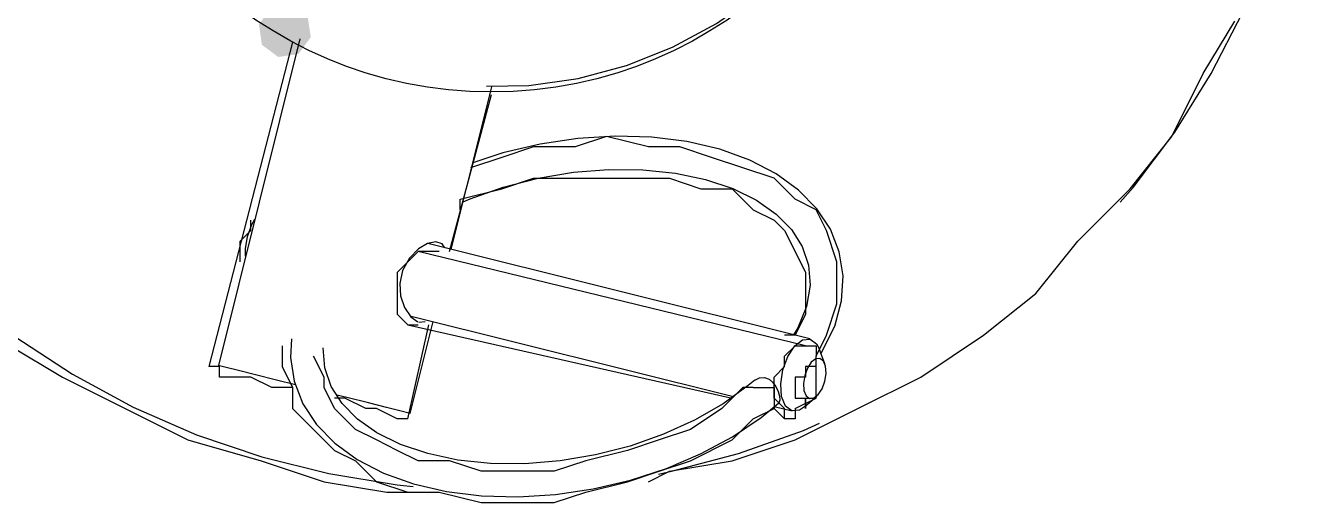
# Model space of a CAD drawing. Extents: x 3 to 592, y 5 to 207.
# Drawn here: x 99.923 to 104.194, y 67.239 to 68.849 of the extents above; entities that cross this region are included whole.
import ezdxf

# ---------------------------------------------------------------- set-up
doc = ezdxf.new("R2010")
doc.units = 0
doc.layers.get('0').update_dxf_attribs({"linetype": 'CONTINUOUS'})

msp = doc.modelspace()

# ---------------------------------------------------------------- hatches: boundary and pattern name
h = msp.add_hatch(color=7)
h.dxf.hatch_style = 2
h.paths.add_polyline_path([(100.710476, 68.852431), (100.751521, 68.907659), (100.819566, 68.917886), (100.874793, 68.87684), (100.88502, 68.808795), (100.843622, 68.752157), (100.775577, 68.74193), (100.72035, 68.782975)])
h = msp.add_hatch(color=7)
h.dxf.hatch_style = 2
h.paths.add_polyline_path([(100.710476, 68.852431), (100.751521, 68.907659), (100.819566, 68.917886), (100.874793, 68.87684), (100.88502, 68.808795), (100.843622, 68.752157), (100.775577, 68.74193), (100.72035, 68.782975)])
h = msp.add_hatch(color=7)
h.dxf.hatch_style = 2
h.paths.add_polyline_path([(100.710476, 68.852431), (100.751521, 68.907659), (100.819566, 68.917886), (100.874793, 68.87684), (100.88502, 68.808795), (100.843622, 68.752157), (100.775577, 68.74193), (100.72035, 68.782975)])
h = msp.add_hatch(color=7)
h.dxf.hatch_style = 2
h.paths.add_polyline_path([(100.710476, 68.852431), (100.751521, 68.907659), (100.819566, 68.917886), (100.874793, 68.87684), (100.88502, 68.808795), (100.843622, 68.752157), (100.775577, 68.74193), (100.72035, 68.782975)])
h = msp.add_hatch(color=7)
h.dxf.hatch_style = 2
h.paths.add_polyline_path([(100.710476, 68.852431), (100.751521, 68.907659), (100.819566, 68.917886), (100.874793, 68.87684), (100.88502, 68.808795), (100.843622, 68.752157), (100.775577, 68.74193), (100.72035, 68.782975)])
h = msp.add_hatch(color=7)
h.dxf.hatch_style = 2
h.paths.add_polyline_path([(100.710476, 68.852431), (100.751521, 68.907659), (100.819566, 68.917886), (100.874793, 68.87684), (100.88502, 68.808795), (100.843622, 68.752157), (100.775577, 68.74193), (100.72035, 68.782975)])
h = msp.add_hatch(color=7)
h.dxf.hatch_style = 2
h.paths.add_polyline_path([(100.710476, 68.852431), (100.751521, 68.907659), (100.819566, 68.917886), (100.874793, 68.87684), (100.88502, 68.808795), (100.843622, 68.752157), (100.775577, 68.74193), (100.72035, 68.782975)])
h = msp.add_hatch(color=7)
h.dxf.hatch_style = 2
h.paths.add_polyline_path([(100.710476, 68.852431), (100.751521, 68.907659), (100.819566, 68.917886), (100.874793, 68.87684), (100.88502, 68.808795), (100.843622, 68.752157), (100.775577, 68.74193), (100.72035, 68.782975)])

# ---------------------------------------------------------------- linework, layer by layer
at = {"color": 7}
for points in [[(103.613043, 68.252892), (103.657153, 68.30254), (103.7965, 68.488807), (103.919973, 68.686363), (104.026159, 68.89309), (104.115059, 69.108285), (104.185261, 69.330182), (104.194123, 69.36921)], [(103.613043, 68.252892), (103.657153, 68.30254), (103.7965, 68.488807), (103.919973, 68.686363), (104.026159, 68.89309), (104.115059, 69.108285), (104.185261, 69.330182), (104.194123, 69.36921)], [(103.613043, 68.252892), (103.657153, 68.30254), (103.7965, 68.488807), (103.919973, 68.686363), (104.026159, 68.89309), (104.115059, 69.108285), (104.185261, 69.330182), (104.194123, 69.36921)], [(103.613043, 68.252892), (103.657153, 68.30254), (103.7965, 68.488807), (103.919973, 68.686363), (104.026159, 68.89309), (104.115059, 69.108285), (104.185261, 69.330182), (104.194123, 69.36921)], [(103.613043, 68.252892), (103.657153, 68.30254), (103.7965, 68.488807), (103.919973, 68.686363), (104.026159, 68.89309), (104.115059, 69.108285), (104.185261, 69.330182), (104.194123, 69.36921)], [(103.613043, 68.252892), (103.657153, 68.30254), (103.7965, 68.488807), (103.919973, 68.686363), (104.026159, 68.89309), (104.115059, 69.108285), (104.185261, 69.330182), (104.194123, 69.36921)], [(103.613043, 68.252892), (103.657153, 68.30254), (103.7965, 68.488807), (103.919973, 68.686363), (104.026159, 68.89309), (104.115059, 69.108285), (104.185261, 69.330182), (104.194123, 69.36921)], [(103.613043, 68.252892), (103.657153, 68.30254), (103.7965, 68.488807), (103.919973, 68.686363), (104.026159, 68.89309), (104.115059, 69.108285), (104.185261, 69.330182), (104.194123, 69.36921)], [(101.477558, 68.643326), (101.620179, 68.646322), (101.786337, 68.669958), (101.948615, 68.712997), (102.104543, 68.775086), (102.252357, 68.854814), (102.389234, 68.951828), (102.513765, 69.064364), (102.593045, 69.154754)], [(101.477558, 68.643326), (101.620179, 68.646322), (101.786337, 68.669958), (101.948615, 68.712997), (102.104543, 68.775086), (102.252357, 68.854814), (102.389234, 68.951828), (102.513765, 69.064364), (102.593045, 69.154754)], [(101.477558, 68.643326), (101.620179, 68.646322), (101.786337, 68.669958), (101.948615, 68.712997), (102.104543, 68.775086), (102.252357, 68.854814), (102.389234, 68.951828), (102.513765, 69.064364), (102.593045, 69.154754)], [(101.477558, 68.643326), (101.620179, 68.646322), (101.786337, 68.669958), (101.948615, 68.712997), (102.104543, 68.775086), (102.252357, 68.854814), (102.389234, 68.951828), (102.513765, 69.064364), (102.593045, 69.154754)], [(101.477558, 68.643326), (101.620179, 68.646322), (101.786337, 68.669958), (101.948615, 68.712997), (102.104543, 68.775086), (102.252357, 68.854814), (102.389234, 68.951828), (102.513765, 69.064364), (102.593045, 69.154754)], [(101.477558, 68.643326), (101.620179, 68.646322), (101.786337, 68.669958), (101.948615, 68.712997), (102.104543, 68.775086), (102.252357, 68.854814), (102.389234, 68.951828), (102.513765, 69.064364), (102.593045, 69.154754)], [(101.477558, 68.643326), (101.620179, 68.646322), (101.786337, 68.669958), (101.948615, 68.712997), (102.104543, 68.775086), (102.252357, 68.854814), (102.389234, 68.951828), (102.513765, 69.064364), (102.593045, 69.154754)], [(101.477558, 68.643326), (101.620179, 68.646322), (101.786337, 68.669958), (101.948615, 68.712997), (102.104543, 68.775086), (102.252357, 68.854814), (102.389234, 68.951828), (102.513765, 69.064364), (102.593045, 69.154754)], [(102.023333, 67.31), (102.093889, 67.345278), (102.305556, 67.380556), (102.517222, 67.451111), (102.728889, 67.556944), (102.940556, 67.662778), (103.152222, 67.803889), (103.328611, 67.945), (103.469722, 68.121389), (103.646111, 68.297778), (103.787222, 68.474167), (103.893056, 68.685833), (103.998889, 68.862222)], [(100.823889, 68.791667), (100.541667, 67.698056)], [(100.848089, 68.802956), (100.573628, 67.701583)], [(100.848089, 68.802956), (100.573628, 67.701583)], [(100.848089, 68.802956), (100.573628, 67.701583)], [(100.848089, 68.802956), (100.573628, 67.701583)], [(100.848089, 68.802956), (100.573628, 67.701583)], [(100.848089, 68.802956), (100.573628, 67.701583)], [(100.848089, 68.802956), (100.573628, 67.701583)], [(100.848089, 68.802956), (100.573628, 67.701583)], [(101.3581, 68.092814), (101.494978, 68.641736)], [(101.3581, 68.092814), (101.494978, 68.641736)], [(101.3581, 68.092814), (101.494978, 68.641736)], [(101.3581, 68.092814), (101.494978, 68.641736)], [(101.3581, 68.092814), (101.494978, 68.641736)], [(101.3581, 68.092814), (101.494978, 68.641736)], [(101.3581, 68.092814), (101.494978, 68.641736)], [(101.3581, 68.092814), (101.494978, 68.641736)], [(101.353056, 68.086111), (101.494167, 68.615278)], [(102.587778, 67.733333), (102.623056, 67.803889), (102.658333, 67.909722), (102.658333, 67.980278), (102.658333, 68.050833), (102.623056, 68.156667), (102.587778, 68.227222), (102.517222, 68.2625), (102.446667, 68.333056), (102.340833, 68.368333), (102.235, 68.403611), (102.129167, 68.438889), (102.023333, 68.438889), (101.882222, 68.474167), (101.776389, 68.438889), (101.635278, 68.438889), (101.529444, 68.403611), (101.423611, 68.368333)], [(102.604394, 67.741624), (102.65096, 67.834757), (102.673891, 67.920129), (102.67883, 68.004443), (102.66613, 68.085229), (102.636144, 68.161076), (102.590635, 68.230574), (102.529252, 68.293368), (102.453757, 68.348401), (102.364505, 68.394615), (102.263258, 68.430951), (102.152838, 68.456704), (102.034657, 68.471168), (101.911185, 68.474696), (101.784891, 68.466935), (101.657891, 68.448238), (101.532655, 68.418604), (101.431055, 68.385443)], [(102.604394, 67.741624), (102.65096, 67.834757), (102.673891, 67.920129), (102.67883, 68.004443), (102.66613, 68.085229), (102.636144, 68.161076), (102.590635, 68.230574), (102.529252, 68.293368), (102.453757, 68.348401), (102.364505, 68.394615), (102.263258, 68.430951), (102.152838, 68.456704), (102.034657, 68.471168), (101.911185, 68.474696), (101.784891, 68.466935), (101.657891, 68.448238), (101.532655, 68.418604), (101.431055, 68.385443)], [(102.604394, 67.741624), (102.65096, 67.834757), (102.673891, 67.920129), (102.67883, 68.004443), (102.66613, 68.085229), (102.636144, 68.161076), (102.590635, 68.230574), (102.529252, 68.293368), (102.453757, 68.348401), (102.364505, 68.394615), (102.263258, 68.430951), (102.152838, 68.456704), (102.034657, 68.471168), (101.911185, 68.474696), (101.784891, 68.466935), (101.657891, 68.448238), (101.532655, 68.418604), (101.431055, 68.385443)], [(102.604394, 67.741624), (102.65096, 67.834757), (102.673891, 67.920129), (102.67883, 68.004443), (102.66613, 68.085229), (102.636144, 68.161076), (102.590635, 68.230574), (102.529252, 68.293368), (102.453757, 68.348401), (102.364505, 68.394615), (102.263258, 68.430951), (102.152838, 68.456704), (102.034657, 68.471168), (101.911185, 68.474696), (101.784891, 68.466935), (101.657891, 68.448238), (101.532655, 68.418604), (101.431055, 68.385443)], [(102.604394, 67.741624), (102.65096, 67.834757), (102.673891, 67.920129), (102.67883, 68.004443), (102.66613, 68.085229), (102.636144, 68.161076), (102.590635, 68.230574), (102.529252, 68.293368), (102.453757, 68.348401), (102.364505, 68.394615), (102.263258, 68.430951), (102.152838, 68.456704), (102.034657, 68.471168), (101.911185, 68.474696), (101.784891, 68.466935), (101.657891, 68.448238), (101.532655, 68.418604), (101.431055, 68.385443)], [(102.604394, 67.741624), (102.65096, 67.834757), (102.673891, 67.920129), (102.67883, 68.004443), (102.66613, 68.085229), (102.636144, 68.161076), (102.590635, 68.230574), (102.529252, 68.293368), (102.453757, 68.348401), (102.364505, 68.394615), (102.263258, 68.430951), (102.152838, 68.456704), (102.034657, 68.471168), (101.911185, 68.474696), (101.784891, 68.466935), (101.657891, 68.448238), (101.532655, 68.418604), (101.431055, 68.385443)], [(102.604394, 67.741624), (102.65096, 67.834757), (102.673891, 67.920129), (102.67883, 68.004443), (102.66613, 68.085229), (102.636144, 68.161076), (102.590635, 68.230574), (102.529252, 68.293368), (102.453757, 68.348401), (102.364505, 68.394615), (102.263258, 68.430951), (102.152838, 68.456704), (102.034657, 68.471168), (101.911185, 68.474696), (101.784891, 68.466935), (101.657891, 68.448238), (101.532655, 68.418604), (101.431055, 68.385443)], [(102.604394, 67.741624), (102.65096, 67.834757), (102.673891, 67.920129), (102.67883, 68.004443), (102.66613, 68.085229), (102.636144, 68.161076), (102.590635, 68.230574), (102.529252, 68.293368), (102.453757, 68.348401), (102.364505, 68.394615), (102.263258, 68.430951), (102.152838, 68.456704), (102.034657, 68.471168), (101.911185, 68.474696), (101.784891, 68.466935), (101.657891, 68.448238), (101.532655, 68.418604), (101.431055, 68.385443)], [(101.398105, 68.253257), (101.421741, 68.263841), (101.533925, 68.303352), (101.651047, 68.333338), (101.769933, 68.353446), (101.888819, 68.362971), (102.004177, 68.361913), (102.114244, 68.350271), (102.215844, 68.328752), (102.307566, 68.29806), (102.387294, 68.258902), (102.453264, 68.212335), (102.504769, 68.160124), (102.541105, 68.102621), (102.562625, 68.040179), (102.567916, 67.972446), (102.555922, 67.900832), (102.526641, 67.829218), (102.512177, 67.805229)], [(101.398105, 68.253257), (101.421741, 68.263841), (101.533925, 68.303352), (101.651047, 68.333338), (101.769933, 68.353446), (101.888819, 68.362971), (102.004177, 68.361913), (102.114244, 68.350271), (102.215844, 68.328752), (102.307566, 68.29806), (102.387294, 68.258902), (102.453264, 68.212335), (102.504769, 68.160124), (102.541105, 68.102621), (102.562625, 68.040179), (102.567916, 67.972446), (102.555922, 67.900832), (102.526641, 67.829218), (102.512177, 67.805229)], [(101.398105, 68.253257), (101.421741, 68.263841), (101.533925, 68.303352), (101.651047, 68.333338), (101.769933, 68.353446), (101.888819, 68.362971), (102.004177, 68.361913), (102.114244, 68.350271), (102.215844, 68.328752), (102.307566, 68.29806), (102.387294, 68.258902), (102.453264, 68.212335), (102.504769, 68.160124), (102.541105, 68.102621), (102.562625, 68.040179), (102.567916, 67.972446), (102.555922, 67.900832), (102.526641, 67.829218), (102.512177, 67.805229)], [(101.398105, 68.253257), (101.421741, 68.263841), (101.533925, 68.303352), (101.651047, 68.333338), (101.769933, 68.353446), (101.888819, 68.362971), (102.004177, 68.361913), (102.114244, 68.350271), (102.215844, 68.328752), (102.307566, 68.29806), (102.387294, 68.258902), (102.453264, 68.212335), (102.504769, 68.160124), (102.541105, 68.102621), (102.562625, 68.040179), (102.567916, 67.972446), (102.555922, 67.900832), (102.526641, 67.829218), (102.512177, 67.805229)], [(101.398105, 68.253257), (101.421741, 68.263841), (101.533925, 68.303352), (101.651047, 68.333338), (101.769933, 68.353446), (101.888819, 68.362971), (102.004177, 68.361913), (102.114244, 68.350271), (102.215844, 68.328752), (102.307566, 68.29806), (102.387294, 68.258902), (102.453264, 68.212335), (102.504769, 68.160124), (102.541105, 68.102621), (102.562625, 68.040179), (102.567916, 67.972446), (102.555922, 67.900832), (102.526641, 67.829218), (102.512177, 67.805229)], [(101.398105, 68.253257), (101.421741, 68.263841), (101.533925, 68.303352), (101.651047, 68.333338), (101.769933, 68.353446), (101.888819, 68.362971), (102.004177, 68.361913), (102.114244, 68.350271), (102.215844, 68.328752), (102.307566, 68.29806), (102.387294, 68.258902), (102.453264, 68.212335), (102.504769, 68.160124), (102.541105, 68.102621), (102.562625, 68.040179), (102.567916, 67.972446), (102.555922, 67.900832), (102.526641, 67.829218), (102.512177, 67.805229)], [(101.398105, 68.253257), (101.421741, 68.263841), (101.533925, 68.303352), (101.651047, 68.333338), (101.769933, 68.353446), (101.888819, 68.362971), (102.004177, 68.361913), (102.114244, 68.350271), (102.215844, 68.328752), (102.307566, 68.29806), (102.387294, 68.258902), (102.453264, 68.212335), (102.504769, 68.160124), (102.541105, 68.102621), (102.562625, 68.040179), (102.567916, 67.972446), (102.555922, 67.900832), (102.526641, 67.829218), (102.512177, 67.805229)], [(101.398105, 68.253257), (101.421741, 68.263841), (101.533925, 68.303352), (101.651047, 68.333338), (101.769933, 68.353446), (101.888819, 68.362971), (102.004177, 68.361913), (102.114244, 68.350271), (102.215844, 68.328752), (102.307566, 68.29806), (102.387294, 68.258902), (102.453264, 68.212335), (102.504769, 68.160124), (102.541105, 68.102621), (102.562625, 68.040179), (102.567916, 67.972446), (102.555922, 67.900832), (102.526641, 67.829218), (102.512177, 67.805229)], [(101.388333, 68.227222), (101.388333, 68.2625), (101.529444, 68.297778), (101.635278, 68.333056), (101.741111, 68.333056), (101.882222, 68.333056), (101.988056, 68.333056), (102.093889, 68.333056), (102.199722, 68.297778), (102.305556, 68.297778), (102.376111, 68.227222), (102.446667, 68.191944), (102.481944, 68.156667), (102.517222, 68.086111), (102.5525, 68.015556), (102.5525, 67.945), (102.5525, 67.874444), (102.517222, 67.803889), (102.481944, 67.803889)], [(100.6475, 68.050833), (100.6475, 68.086111), (100.6475, 68.121389), (100.682778, 68.156667), (100.682778, 68.191944)], [(100.665562, 68.070801), (100.664857, 68.094789), (100.671559, 68.137123), (100.686376, 68.177339), (100.696607, 68.194978)], [(100.665562, 68.070801), (100.664857, 68.094789), (100.671559, 68.137123), (100.686376, 68.177339), (100.696607, 68.194978)], [(100.665562, 68.070801), (100.664857, 68.094789), (100.671559, 68.137123), (100.686376, 68.177339), (100.696607, 68.194978)], [(100.665562, 68.070801), (100.664857, 68.094789), (100.671559, 68.137123), (100.686376, 68.177339), (100.696607, 68.194978)], [(100.665562, 68.070801), (100.664857, 68.094789), (100.671559, 68.137123), (100.686376, 68.177339), (100.696607, 68.194978)], [(100.665562, 68.070801), (100.664857, 68.094789), (100.671559, 68.137123), (100.686376, 68.177339), (100.696607, 68.194978)], [(100.665562, 68.070801), (100.664857, 68.094789), (100.671559, 68.137123), (100.686376, 68.177339), (100.696607, 68.194978)], [(100.665562, 68.070801), (100.664857, 68.094789), (100.671559, 68.137123), (100.686376, 68.177339), (100.696607, 68.194978)], [(101.317778, 68.086111), (101.2825, 68.086111), (101.247222, 68.086111), (101.211944, 68.050833), (101.176667, 68.015556), (101.176667, 67.945), (101.176667, 67.909722), (101.176667, 67.874444), (101.211944, 67.839167), (101.247222, 67.839167)], [(101.33644, 68.098247), (101.328326, 68.112005), (101.306454, 68.118708), (101.278937, 68.112711), (101.248245, 68.094719), (101.217201, 68.063674), (101.19427, 68.022047), (101.185098, 67.978302), (101.18792, 67.937027), (101.20062, 67.897869), (101.221787, 67.866119), (101.245776, 67.849186)], [(101.33644, 68.098247), (101.328326, 68.112005), (101.306454, 68.118708), (101.278937, 68.112711), (101.248245, 68.094719), (101.217201, 68.063674), (101.19427, 68.022047), (101.185098, 67.978302), (101.18792, 67.937027), (101.20062, 67.897869), (101.221787, 67.866119), (101.245776, 67.849186)], [(101.33644, 68.098247), (101.328326, 68.112005), (101.306454, 68.118708), (101.278937, 68.112711), (101.248245, 68.094719), (101.217201, 68.063674), (101.19427, 68.022047), (101.185098, 67.978302), (101.18792, 67.937027), (101.20062, 67.897869), (101.221787, 67.866119), (101.245776, 67.849186)], [(101.33644, 68.098247), (101.328326, 68.112005), (101.306454, 68.118708), (101.278937, 68.112711), (101.248245, 68.094719), (101.217201, 68.063674), (101.19427, 68.022047), (101.185098, 67.978302), (101.18792, 67.937027), (101.20062, 67.897869), (101.221787, 67.866119), (101.245776, 67.849186)], [(101.33644, 68.098247), (101.328326, 68.112005), (101.306454, 68.118708), (101.278937, 68.112711), (101.248245, 68.094719), (101.217201, 68.063674), (101.19427, 68.022047), (101.185098, 67.978302), (101.18792, 67.937027), (101.20062, 67.897869), (101.221787, 67.866119), (101.245776, 67.849186)], [(101.33644, 68.098247), (101.328326, 68.112005), (101.306454, 68.118708), (101.278937, 68.112711), (101.248245, 68.094719), (101.217201, 68.063674), (101.19427, 68.022047), (101.185098, 67.978302), (101.18792, 67.937027), (101.20062, 67.897869), (101.221787, 67.866119), (101.245776, 67.849186)], [(101.33644, 68.098247), (101.328326, 68.112005), (101.306454, 68.118708), (101.278937, 68.112711), (101.248245, 68.094719), (101.217201, 68.063674), (101.19427, 68.022047), (101.185098, 67.978302), (101.18792, 67.937027), (101.20062, 67.897869), (101.221787, 67.866119), (101.245776, 67.849186)], [(101.33644, 68.098247), (101.328326, 68.112005), (101.306454, 68.118708), (101.278937, 68.112711), (101.248245, 68.094719), (101.217201, 68.063674), (101.19427, 68.022047), (101.185098, 67.978302), (101.18792, 67.937027), (101.20062, 67.897869), (101.221787, 67.866119), (101.245776, 67.849186)], [(102.5525, 67.768611), (101.247222, 68.086111)], [(102.567317, 67.79133), (101.278972, 68.112711)], [(102.567317, 67.79133), (101.278972, 68.112711)], [(102.567317, 67.79133), (101.278972, 68.112711)], [(102.567317, 67.79133), (101.278972, 68.112711)], [(102.567317, 67.79133), (101.278972, 68.112711)], [(102.567317, 67.79133), (101.278972, 68.112711)], [(102.567317, 67.79133), (101.278972, 68.112711)], [(102.567317, 67.79133), (101.278972, 68.112711)], [(99.624444, 67.980278), (99.695, 67.909722), (99.871389, 67.768611), (100.047778, 67.662778), (100.259444, 67.556944), (100.471111, 67.451111), (100.718056, 67.380556), (100.929722, 67.31), (101.141389, 67.274722), (101.211944, 67.274722)], [(99.651891, 67.988674), (99.704454, 67.942813), (99.887546, 67.799585), (100.082279, 67.672232), (100.286891, 67.561813), (100.499968, 67.468679), (100.720454, 67.393538), (100.946232, 67.337446), (101.175891, 67.300052), (101.230218, 67.294054)], [(99.651891, 67.988674), (99.704454, 67.942813), (99.887546, 67.799585), (100.082279, 67.672232), (100.286891, 67.561813), (100.499968, 67.468679), (100.720454, 67.393538), (100.946232, 67.337446), (101.175891, 67.300052), (101.230218, 67.294054)], [(99.651891, 67.988674), (99.704454, 67.942813), (99.887546, 67.799585), (100.082279, 67.672232), (100.286891, 67.561813), (100.499968, 67.468679), (100.720454, 67.393538), (100.946232, 67.337446), (101.175891, 67.300052), (101.230218, 67.294054)], [(99.651891, 67.988674), (99.704454, 67.942813), (99.887546, 67.799585), (100.082279, 67.672232), (100.286891, 67.561813), (100.499968, 67.468679), (100.720454, 67.393538), (100.946232, 67.337446), (101.175891, 67.300052), (101.230218, 67.294054)], [(99.651891, 67.988674), (99.704454, 67.942813), (99.887546, 67.799585), (100.082279, 67.672232), (100.286891, 67.561813), (100.499968, 67.468679), (100.720454, 67.393538), (100.946232, 67.337446), (101.175891, 67.300052), (101.230218, 67.294054)], [(99.651891, 67.988674), (99.704454, 67.942813), (99.887546, 67.799585), (100.082279, 67.672232), (100.286891, 67.561813), (100.499968, 67.468679), (100.720454, 67.393538), (100.946232, 67.337446), (101.175891, 67.300052), (101.230218, 67.294054)], [(99.651891, 67.988674), (99.704454, 67.942813), (99.887546, 67.799585), (100.082279, 67.672232), (100.286891, 67.561813), (100.499968, 67.468679), (100.720454, 67.393538), (100.946232, 67.337446), (101.175891, 67.300052), (101.230218, 67.294054)], [(99.651891, 67.988674), (99.704454, 67.942813), (99.887546, 67.799585), (100.082279, 67.672232), (100.286891, 67.561813), (100.499968, 67.468679), (100.720454, 67.393538), (100.946232, 67.337446), (101.175891, 67.300052), (101.230218, 67.294054)], [(101.219423, 67.869753), (102.309859, 67.597761)], [(101.219423, 67.869753), (102.309859, 67.597761)], [(101.219423, 67.869753), (102.309859, 67.597761)], [(101.219423, 67.869753), (102.309859, 67.597761)], [(101.219423, 67.869753), (102.309859, 67.597761)], [(101.219423, 67.869753), (102.309859, 67.597761)], [(101.219423, 67.869753), (102.309859, 67.597761)], [(101.219423, 67.869753), (102.309859, 67.597761)], [(101.211944, 67.839167), (102.305556, 67.592222)], [(101.211944, 67.521667), (101.2825, 67.839167)], [(101.220341, 67.540293), (101.297599, 67.850385)], [(101.220341, 67.540293), (101.297599, 67.850385)], [(101.220341, 67.540293), (101.297599, 67.850385)], [(101.220341, 67.540293), (101.297599, 67.850385)], [(101.220341, 67.540293), (101.297599, 67.850385)], [(101.220341, 67.540293), (101.297599, 67.850385)], [(101.220341, 67.540293), (101.297599, 67.850385)], [(101.220341, 67.540293), (101.297599, 67.850385)], [(101.249515, 67.847951), (101.270329, 67.850068)], [(101.249515, 67.847951), (101.270329, 67.850068)], [(101.249515, 67.847951), (101.270329, 67.850068)], [(101.249515, 67.847951), (101.270329, 67.850068)], [(101.249515, 67.847951), (101.270329, 67.850068)], [(101.249515, 67.847951), (101.270329, 67.850068)], [(101.249515, 67.847951), (101.270329, 67.850068)], [(101.249515, 67.847951), (101.270329, 67.850068)], [(100.819867, 67.792106), (100.816339, 67.729312), (100.829039, 67.648526), (100.858673, 67.572678), (100.904534, 67.503181), (100.965564, 67.440387), (101.041412, 67.385353), (101.130664, 67.339139), (101.231559, 67.302803), (101.342331, 67.277051), (101.460512, 67.262587), (101.583984, 67.259059), (101.710278, 67.26682), (101.836926, 67.28587), (101.962162, 67.315151), (102.083517, 67.354662), (102.198876, 67.403698), (102.305767, 67.461201), (102.402781, 67.526464), (102.461342, 67.575148)], [(100.819867, 67.792106), (100.816339, 67.729312), (100.829039, 67.648526), (100.858673, 67.572678), (100.904534, 67.503181), (100.965564, 67.440387), (101.041412, 67.385353), (101.130664, 67.339139), (101.231559, 67.302803), (101.342331, 67.277051), (101.460512, 67.262587), (101.583984, 67.259059), (101.710278, 67.26682), (101.836926, 67.28587), (101.962162, 67.315151), (102.083517, 67.354662), (102.198876, 67.403698), (102.305767, 67.461201), (102.402781, 67.526464), (102.461342, 67.575148)], [(100.819867, 67.792106), (100.816339, 67.729312), (100.829039, 67.648526), (100.858673, 67.572678), (100.904534, 67.503181), (100.965564, 67.440387), (101.041412, 67.385353), (101.130664, 67.339139), (101.231559, 67.302803), (101.342331, 67.277051), (101.460512, 67.262587), (101.583984, 67.259059), (101.710278, 67.26682), (101.836926, 67.28587), (101.962162, 67.315151), (102.083517, 67.354662), (102.198876, 67.403698), (102.305767, 67.461201), (102.402781, 67.526464), (102.461342, 67.575148)], [(100.819867, 67.792106), (100.816339, 67.729312), (100.829039, 67.648526), (100.858673, 67.572678), (100.904534, 67.503181), (100.965564, 67.440387), (101.041412, 67.385353), (101.130664, 67.339139), (101.231559, 67.302803), (101.342331, 67.277051), (101.460512, 67.262587), (101.583984, 67.259059), (101.710278, 67.26682), (101.836926, 67.28587), (101.962162, 67.315151), (102.083517, 67.354662), (102.198876, 67.403698), (102.305767, 67.461201), (102.402781, 67.526464), (102.461342, 67.575148)], [(100.819867, 67.792106), (100.816339, 67.729312), (100.829039, 67.648526), (100.858673, 67.572678), (100.904534, 67.503181), (100.965564, 67.440387), (101.041412, 67.385353), (101.130664, 67.339139), (101.231559, 67.302803), (101.342331, 67.277051), (101.460512, 67.262587), (101.583984, 67.259059), (101.710278, 67.26682), (101.836926, 67.28587), (101.962162, 67.315151), (102.083517, 67.354662), (102.198876, 67.403698), (102.305767, 67.461201), (102.402781, 67.526464), (102.461342, 67.575148)], [(100.819867, 67.792106), (100.816339, 67.729312), (100.829039, 67.648526), (100.858673, 67.572678), (100.904534, 67.503181), (100.965564, 67.440387), (101.041412, 67.385353), (101.130664, 67.339139), (101.231559, 67.302803), (101.342331, 67.277051), (101.460512, 67.262587), (101.583984, 67.259059), (101.710278, 67.26682), (101.836926, 67.28587), (101.962162, 67.315151), (102.083517, 67.354662), (102.198876, 67.403698), (102.305767, 67.461201), (102.402781, 67.526464), (102.461342, 67.575148)], [(100.819867, 67.792106), (100.816339, 67.729312), (100.829039, 67.648526), (100.858673, 67.572678), (100.904534, 67.503181), (100.965564, 67.440387), (101.041412, 67.385353), (101.130664, 67.339139), (101.231559, 67.302803), (101.342331, 67.277051), (101.460512, 67.262587), (101.583984, 67.259059), (101.710278, 67.26682), (101.836926, 67.28587), (101.962162, 67.315151), (102.083517, 67.354662), (102.198876, 67.403698), (102.305767, 67.461201), (102.402781, 67.526464), (102.461342, 67.575148)], [(100.819867, 67.792106), (100.816339, 67.729312), (100.829039, 67.648526), (100.858673, 67.572678), (100.904534, 67.503181), (100.965564, 67.440387), (101.041412, 67.385353), (101.130664, 67.339139), (101.231559, 67.302803), (101.342331, 67.277051), (101.460512, 67.262587), (101.583984, 67.259059), (101.710278, 67.26682), (101.836926, 67.28587), (101.962162, 67.315151), (102.083517, 67.354662), (102.198876, 67.403698), (102.305767, 67.461201), (102.402781, 67.526464), (102.461342, 67.575148)], [(102.516058, 67.767976), (102.542516, 67.788437), (102.568269, 67.790907), (102.589436, 67.775032), (102.597903, 67.759157)], [(102.516058, 67.767976), (102.542516, 67.788437), (102.568269, 67.790907), (102.589436, 67.775032), (102.597903, 67.759157)], [(102.516058, 67.767976), (102.542516, 67.788437), (102.568269, 67.790907), (102.589436, 67.775032), (102.597903, 67.759157)], [(102.516058, 67.767976), (102.542516, 67.788437), (102.568269, 67.790907), (102.589436, 67.775032), (102.597903, 67.759157)], [(102.516058, 67.767976), (102.542516, 67.788437), (102.568269, 67.790907), (102.589436, 67.775032), (102.597903, 67.759157)], [(102.516058, 67.767976), (102.542516, 67.788437), (102.568269, 67.790907), (102.589436, 67.775032), (102.597903, 67.759157)], [(102.516058, 67.767976), (102.542516, 67.788437), (102.568269, 67.790907), (102.589436, 67.775032), (102.597903, 67.759157)], [(102.516058, 67.767976), (102.542516, 67.788437), (102.568269, 67.790907), (102.589436, 67.775032), (102.597903, 67.759157)], [(100.788611, 67.768611), (100.788611, 67.698056), (100.823889, 67.6275), (100.823889, 67.556944), (100.894444, 67.486389), (100.965, 67.415833), (101.035556, 67.380556), (101.106111, 67.31), (101.211944, 67.274722), (101.317778, 67.274722), (101.458889, 67.239444), (101.564722, 67.239444), (101.705833, 67.239444), (101.811667, 67.274722), (101.952778, 67.31), (102.058611, 67.345278), (102.164444, 67.380556), (102.305556, 67.451111), (102.376111, 67.521667), (102.446667, 67.556944)], [(102.381509, 67.652724), (102.359636, 67.634026), (102.27497, 67.572643), (102.178661, 67.51761), (102.073534, 67.469985), (101.960998, 67.430474), (101.844228, 67.400487), (101.724989, 67.380379), (101.606456, 67.370854), (101.490745, 67.371913), (101.381031, 67.383201), (101.279078, 67.405074), (101.187356, 67.435765), (101.107981, 67.474924), (101.042011, 67.52149), (100.990506, 67.573701), (100.953817, 67.631204), (100.932298, 67.693646), (100.927006, 67.761379)], [(102.381509, 67.652724), (102.359636, 67.634026), (102.27497, 67.572643), (102.178661, 67.51761), (102.073534, 67.469985), (101.960998, 67.430474), (101.844228, 67.400487), (101.724989, 67.380379), (101.606456, 67.370854), (101.490745, 67.371913), (101.381031, 67.383201), (101.279078, 67.405074), (101.187356, 67.435765), (101.107981, 67.474924), (101.042011, 67.52149), (100.990506, 67.573701), (100.953817, 67.631204), (100.932298, 67.693646), (100.927006, 67.761379)], [(102.381509, 67.652724), (102.359636, 67.634026), (102.27497, 67.572643), (102.178661, 67.51761), (102.073534, 67.469985), (101.960998, 67.430474), (101.844228, 67.400487), (101.724989, 67.380379), (101.606456, 67.370854), (101.490745, 67.371913), (101.381031, 67.383201), (101.279078, 67.405074), (101.187356, 67.435765), (101.107981, 67.474924), (101.042011, 67.52149), (100.990506, 67.573701), (100.953817, 67.631204), (100.932298, 67.693646), (100.927006, 67.761379)], [(102.381509, 67.652724), (102.359636, 67.634026), (102.27497, 67.572643), (102.178661, 67.51761), (102.073534, 67.469985), (101.960998, 67.430474), (101.844228, 67.400487), (101.724989, 67.380379), (101.606456, 67.370854), (101.490745, 67.371913), (101.381031, 67.383201), (101.279078, 67.405074), (101.187356, 67.435765), (101.107981, 67.474924), (101.042011, 67.52149), (100.990506, 67.573701), (100.953817, 67.631204), (100.932298, 67.693646), (100.927006, 67.761379)], [(102.381509, 67.652724), (102.359636, 67.634026), (102.27497, 67.572643), (102.178661, 67.51761), (102.073534, 67.469985), (101.960998, 67.430474), (101.844228, 67.400487), (101.724989, 67.380379), (101.606456, 67.370854), (101.490745, 67.371913), (101.381031, 67.383201), (101.279078, 67.405074), (101.187356, 67.435765), (101.107981, 67.474924), (101.042011, 67.52149), (100.990506, 67.573701), (100.953817, 67.631204), (100.932298, 67.693646), (100.927006, 67.761379)], [(102.381509, 67.652724), (102.359636, 67.634026), (102.27497, 67.572643), (102.178661, 67.51761), (102.073534, 67.469985), (101.960998, 67.430474), (101.844228, 67.400487), (101.724989, 67.380379), (101.606456, 67.370854), (101.490745, 67.371913), (101.381031, 67.383201), (101.279078, 67.405074), (101.187356, 67.435765), (101.107981, 67.474924), (101.042011, 67.52149), (100.990506, 67.573701), (100.953817, 67.631204), (100.932298, 67.693646), (100.927006, 67.761379)], [(102.381509, 67.652724), (102.359636, 67.634026), (102.27497, 67.572643), (102.178661, 67.51761), (102.073534, 67.469985), (101.960998, 67.430474), (101.844228, 67.400487), (101.724989, 67.380379), (101.606456, 67.370854), (101.490745, 67.371913), (101.381031, 67.383201), (101.279078, 67.405074), (101.187356, 67.435765), (101.107981, 67.474924), (101.042011, 67.52149), (100.990506, 67.573701), (100.953817, 67.631204), (100.932298, 67.693646), (100.927006, 67.761379)], [(102.381509, 67.652724), (102.359636, 67.634026), (102.27497, 67.572643), (102.178661, 67.51761), (102.073534, 67.469985), (101.960998, 67.430474), (101.844228, 67.400487), (101.724989, 67.380379), (101.606456, 67.370854), (101.490745, 67.371913), (101.381031, 67.383201), (101.279078, 67.405074), (101.187356, 67.435765), (101.107981, 67.474924), (101.042011, 67.52149), (100.990506, 67.573701), (100.953817, 67.631204), (100.932298, 67.693646), (100.927006, 67.761379)], [(102.548902, 67.563012), (102.531616, 67.551723), (102.505863, 67.548901), (102.484696, 67.565129), (102.471643, 67.596879), (102.468821, 67.639918), (102.475877, 67.687543), (102.49281, 67.732698), (102.516093, 67.767976)], [(102.548902, 67.563012), (102.531616, 67.551723), (102.505863, 67.548901), (102.484696, 67.565129), (102.471643, 67.596879), (102.468821, 67.639918), (102.475877, 67.687543), (102.49281, 67.732698), (102.516093, 67.767976)], [(102.548902, 67.563012), (102.531616, 67.551723), (102.505863, 67.548901), (102.484696, 67.565129), (102.471643, 67.596879), (102.468821, 67.639918), (102.475877, 67.687543), (102.49281, 67.732698), (102.516093, 67.767976)], [(102.548902, 67.563012), (102.531616, 67.551723), (102.505863, 67.548901), (102.484696, 67.565129), (102.471643, 67.596879), (102.468821, 67.639918), (102.475877, 67.687543), (102.49281, 67.732698), (102.516093, 67.767976)], [(102.548902, 67.563012), (102.531616, 67.551723), (102.505863, 67.548901), (102.484696, 67.565129), (102.471643, 67.596879), (102.468821, 67.639918), (102.475877, 67.687543), (102.49281, 67.732698), (102.516093, 67.767976)], [(102.548902, 67.563012), (102.531616, 67.551723), (102.505863, 67.548901), (102.484696, 67.565129), (102.471643, 67.596879), (102.468821, 67.639918), (102.475877, 67.687543), (102.49281, 67.732698), (102.516093, 67.767976)], [(102.548902, 67.563012), (102.531616, 67.551723), (102.505863, 67.548901), (102.484696, 67.565129), (102.471643, 67.596879), (102.468821, 67.639918), (102.475877, 67.687543), (102.49281, 67.732698), (102.516093, 67.767976)], [(102.548902, 67.563012), (102.531616, 67.551723), (102.505863, 67.548901), (102.484696, 67.565129), (102.471643, 67.596879), (102.468821, 67.639918), (102.475877, 67.687543), (102.49281, 67.732698), (102.516093, 67.767976)], [(102.481944, 67.733333), (102.517222, 67.768611), (102.5525, 67.768611), (102.587778, 67.768611), (102.587778, 67.733333)], [(102.617235, 67.707898), (102.597832, 67.759051)], [(102.617235, 67.707898), (102.597832, 67.759051)], [(102.617235, 67.707898), (102.597832, 67.759051)], [(102.617235, 67.707898), (102.597832, 67.759051)], [(102.617235, 67.707898), (102.597832, 67.759051)], [(102.617235, 67.707898), (102.597832, 67.759051)], [(102.617235, 67.707898), (102.597832, 67.759051)], [(102.617235, 67.707898), (102.597832, 67.759051)], [(100.823889, 67.6275), (100.753333, 67.6275), (100.682778, 67.662778), (100.612222, 67.662778), (100.576944, 67.662778), (100.576944, 67.698056), (100.541667, 67.698056)], [(100.833696, 67.636708), (100.769138, 67.652935), (100.699288, 67.670221), (100.641785, 67.684685), (100.600157, 67.694916), (100.577579, 67.70056)], [(100.833696, 67.636708), (100.769138, 67.652935), (100.699288, 67.670221), (100.641785, 67.684685), (100.600157, 67.694916), (100.577579, 67.70056)], [(100.833696, 67.636708), (100.769138, 67.652935), (100.699288, 67.670221), (100.641785, 67.684685), (100.600157, 67.694916), (100.577579, 67.70056)], [(100.833696, 67.636708), (100.769138, 67.652935), (100.699288, 67.670221), (100.641785, 67.684685), (100.600157, 67.694916), (100.577579, 67.70056)], [(100.833696, 67.636708), (100.769138, 67.652935), (100.699288, 67.670221), (100.641785, 67.684685), (100.600157, 67.694916), (100.577579, 67.70056)], [(100.833696, 67.636708), (100.769138, 67.652935), (100.699288, 67.670221), (100.641785, 67.684685), (100.600157, 67.694916), (100.577579, 67.70056)], [(100.833696, 67.636708), (100.769138, 67.652935), (100.699288, 67.670221), (100.641785, 67.684685), (100.600157, 67.694916), (100.577579, 67.70056)], [(100.833696, 67.636708), (100.769138, 67.652935), (100.699288, 67.670221), (100.641785, 67.684685), (100.600157, 67.694916), (100.577579, 67.70056)], [(102.376111, 67.6275), (102.340833, 67.6275), (102.270278, 67.556944), (102.164444, 67.486389), (102.058611, 67.451111), (101.952778, 67.415833), (101.811667, 67.380556), (101.705833, 67.345278), (101.6, 67.345278), (101.458889, 67.345278), (101.353056, 67.380556), (101.247222, 67.380556), (101.176667, 67.415833), (101.106111, 67.451111), (101.035556, 67.486389), (100.965, 67.556944), (100.929722, 67.6275), (100.929722, 67.662778), (100.894444, 67.733333)], [(102.517222, 67.556944), (102.517222, 67.521667), (102.481944, 67.521667), (102.481944, 67.556944), (102.446667, 67.592222), (102.446667, 67.6275), (102.446667, 67.662778), (102.481944, 67.698056), (102.481944, 67.733333)], [(102.587778, 67.698056), (102.587778, 67.733333)], [(102.382003, 67.65223), (102.397525, 67.660696), (102.414458, 67.661402), (102.429628, 67.655405), (102.441622, 67.645174), (102.452205, 67.63071), (102.459966, 67.61413), (102.464905, 67.598255), (102.466316, 67.585555), (102.462083, 67.574971)], [(102.382003, 67.65223), (102.397525, 67.660696), (102.414458, 67.661402), (102.429628, 67.655405), (102.441622, 67.645174), (102.452205, 67.63071), (102.459966, 67.61413), (102.464905, 67.598255), (102.466316, 67.585555), (102.462083, 67.574971)], [(102.382003, 67.65223), (102.397525, 67.660696), (102.414458, 67.661402), (102.429628, 67.655405), (102.441622, 67.645174), (102.452205, 67.63071), (102.459966, 67.61413), (102.464905, 67.598255), (102.466316, 67.585555), (102.462083, 67.574971)], [(102.382003, 67.65223), (102.397525, 67.660696), (102.414458, 67.661402), (102.429628, 67.655405), (102.441622, 67.645174), (102.452205, 67.63071), (102.459966, 67.61413), (102.464905, 67.598255), (102.466316, 67.585555), (102.462083, 67.574971)], [(102.382003, 67.65223), (102.397525, 67.660696), (102.414458, 67.661402), (102.429628, 67.655405), (102.441622, 67.645174), (102.452205, 67.63071), (102.459966, 67.61413), (102.464905, 67.598255), (102.466316, 67.585555), (102.462083, 67.574971)], [(102.382003, 67.65223), (102.397525, 67.660696), (102.414458, 67.661402), (102.429628, 67.655405), (102.441622, 67.645174), (102.452205, 67.63071), (102.459966, 67.61413), (102.464905, 67.598255), (102.466316, 67.585555), (102.462083, 67.574971)], [(102.382003, 67.65223), (102.397525, 67.660696), (102.414458, 67.661402), (102.429628, 67.655405), (102.441622, 67.645174), (102.452205, 67.63071), (102.459966, 67.61413), (102.464905, 67.598255), (102.466316, 67.585555), (102.462083, 67.574971)], [(102.382003, 67.65223), (102.397525, 67.660696), (102.414458, 67.661402), (102.429628, 67.655405), (102.441622, 67.645174), (102.452205, 67.63071), (102.459966, 67.61413), (102.464905, 67.598255), (102.466316, 67.585555), (102.462083, 67.574971)], [(102.376111, 67.6275), (102.411389, 67.6275), (102.446667, 67.6275), (102.446667, 67.592222), (102.446667, 67.556944)], [(101.211944, 67.521667), (101.176667, 67.521667), (101.106111, 67.556944), (101.070833, 67.556944), (101.000278, 67.592222), (100.965, 67.592222)], [(101.220341, 67.540293), (101.185416, 67.549113), (101.139907, 67.560402), (101.079229, 67.575571), (101.00691, 67.593563), (100.973043, 67.602029)], [(101.220341, 67.540293), (101.185416, 67.549113), (101.139907, 67.560402), (101.079229, 67.575571), (101.00691, 67.593563), (100.973043, 67.602029)], [(101.220341, 67.540293), (101.185416, 67.549113), (101.139907, 67.560402), (101.079229, 67.575571), (101.00691, 67.593563), (100.973043, 67.602029)], [(101.220341, 67.540293), (101.185416, 67.549113), (101.139907, 67.560402), (101.079229, 67.575571), (101.00691, 67.593563), (100.973043, 67.602029)], [(101.220341, 67.540293), (101.185416, 67.549113), (101.139907, 67.560402), (101.079229, 67.575571), (101.00691, 67.593563), (100.973043, 67.602029)], [(101.220341, 67.540293), (101.185416, 67.549113), (101.139907, 67.560402), (101.079229, 67.575571), (101.00691, 67.593563), (100.973043, 67.602029)], [(101.220341, 67.540293), (101.185416, 67.549113), (101.139907, 67.560402), (101.079229, 67.575571), (101.00691, 67.593563), (100.973043, 67.602029)], [(101.220341, 67.540293), (101.185416, 67.549113), (101.139907, 67.560402), (101.079229, 67.575571), (101.00691, 67.593563), (100.973043, 67.602029)], [(102.517222, 67.556944), (102.587778, 67.592222)], [(102.548902, 67.563012), (102.590177, 67.598996)], [(102.548902, 67.563012), (102.590177, 67.598996)], [(102.548902, 67.563012), (102.590177, 67.598996)], [(102.548902, 67.563012), (102.590177, 67.598996)], [(102.548902, 67.563012), (102.590177, 67.598996)], [(102.548902, 67.563012), (102.590177, 67.598996)], [(102.548902, 67.563012), (102.590177, 67.598996)], [(102.548902, 67.563012), (102.590177, 67.598996)], [(102.446667, 67.556944), (102.481944, 67.521667)], [(102.447266, 67.563612), (102.506886, 67.548795)], [(102.447266, 67.563612), (102.506886, 67.548795)], [(102.447266, 67.563612), (102.506886, 67.548795)], [(102.447266, 67.563612), (102.506886, 67.548795)], [(102.447266, 67.563612), (102.506886, 67.548795)], [(102.447266, 67.563612), (102.506886, 67.548795)], [(102.447266, 67.563612), (102.506886, 67.548795)], [(102.447266, 67.563612), (102.506886, 67.548795)], [(102.0566, 67.335929), (102.10105, 67.345454), (102.326123, 67.404721), (102.545198, 67.482685), (102.599235, 67.507231)], [(102.0566, 67.335929), (102.10105, 67.345454), (102.326123, 67.404721), (102.545198, 67.482685), (102.599235, 67.507231)], [(102.0566, 67.335929), (102.10105, 67.345454), (102.326123, 67.404721), (102.545198, 67.482685), (102.599235, 67.507231)], [(102.0566, 67.335929), (102.10105, 67.345454), (102.326123, 67.404721), (102.545198, 67.482685), (102.599235, 67.507231)], [(102.0566, 67.335929), (102.10105, 67.345454), (102.326123, 67.404721), (102.545198, 67.482685), (102.599235, 67.507231)], [(102.0566, 67.335929), (102.10105, 67.345454), (102.326123, 67.404721), (102.545198, 67.482685), (102.599235, 67.507231)], [(102.0566, 67.335929), (102.10105, 67.345454), (102.326123, 67.404721), (102.545198, 67.482685), (102.599235, 67.507231)], [(102.0566, 67.335929), (102.10105, 67.345454), (102.326123, 67.404721), (102.545198, 67.482685), (102.599235, 67.507231)]]:
    msp.add_lwpolyline(points, dxfattribs=at)
for points in [[(102.5525, 67.698056), (102.5525, 67.662778), (102.517222, 67.662778), (102.517222, 67.6275), (102.517222, 67.592222), (102.5525, 67.592222), (102.5525, 67.556944), (102.5525, 67.592222), (102.587778, 67.592222), (102.587778, 67.6275), (102.587778, 67.662778), (102.587778, 67.698056)], [(102.571868, 67.712872), (102.558815, 67.693117), (102.549642, 67.668069), (102.545409, 67.641611), (102.547173, 67.617975), (102.554581, 67.599983), (102.566223, 67.591164), (102.580334, 67.592575), (102.595151, 67.604217), (102.608204, 67.623619), (102.617376, 67.648667), (102.621609, 67.675125), (102.619845, 67.699114), (102.612437, 67.716753), (102.600795, 67.725572), (102.586684, 67.724161)], [(102.571868, 67.712872), (102.558815, 67.693117), (102.549642, 67.668069), (102.545409, 67.641611), (102.547173, 67.617975), (102.554581, 67.599983), (102.566223, 67.591164), (102.580334, 67.592575), (102.595151, 67.604217), (102.608204, 67.623619), (102.617376, 67.648667), (102.621609, 67.675125), (102.619845, 67.699114), (102.612437, 67.716753), (102.600795, 67.725572), (102.586684, 67.724161)], [(102.571868, 67.712872), (102.558815, 67.693117), (102.549642, 67.668069), (102.545409, 67.641611), (102.547173, 67.617975), (102.554581, 67.599983), (102.566223, 67.591164), (102.580334, 67.592575), (102.595151, 67.604217), (102.608204, 67.623619), (102.617376, 67.648667), (102.621609, 67.675125), (102.619845, 67.699114), (102.612437, 67.716753), (102.600795, 67.725572), (102.586684, 67.724161)], [(102.571868, 67.712872), (102.558815, 67.693117), (102.549642, 67.668069), (102.545409, 67.641611), (102.547173, 67.617975), (102.554581, 67.599983), (102.566223, 67.591164), (102.580334, 67.592575), (102.595151, 67.604217), (102.608204, 67.623619), (102.617376, 67.648667), (102.621609, 67.675125), (102.619845, 67.699114), (102.612437, 67.716753), (102.600795, 67.725572), (102.586684, 67.724161)], [(102.571868, 67.712872), (102.558815, 67.693117), (102.549642, 67.668069), (102.545409, 67.641611), (102.547173, 67.617975), (102.554581, 67.599983), (102.566223, 67.591164), (102.580334, 67.592575), (102.595151, 67.604217), (102.608204, 67.623619), (102.617376, 67.648667), (102.621609, 67.675125), (102.619845, 67.699114), (102.612437, 67.716753), (102.600795, 67.725572), (102.586684, 67.724161)], [(102.571868, 67.712872), (102.558815, 67.693117), (102.549642, 67.668069), (102.545409, 67.641611), (102.547173, 67.617975), (102.554581, 67.599983), (102.566223, 67.591164), (102.580334, 67.592575), (102.595151, 67.604217), (102.608204, 67.623619), (102.617376, 67.648667), (102.621609, 67.675125), (102.619845, 67.699114), (102.612437, 67.716753), (102.600795, 67.725572), (102.586684, 67.724161)], [(102.571868, 67.712872), (102.558815, 67.693117), (102.549642, 67.668069), (102.545409, 67.641611), (102.547173, 67.617975), (102.554581, 67.599983), (102.566223, 67.591164), (102.580334, 67.592575), (102.595151, 67.604217), (102.608204, 67.623619), (102.617376, 67.648667), (102.621609, 67.675125), (102.619845, 67.699114), (102.612437, 67.716753), (102.600795, 67.725572), (102.586684, 67.724161)], [(102.571868, 67.712872), (102.558815, 67.693117), (102.549642, 67.668069), (102.545409, 67.641611), (102.547173, 67.617975), (102.554581, 67.599983), (102.566223, 67.591164), (102.580334, 67.592575), (102.595151, 67.604217), (102.608204, 67.623619), (102.617376, 67.648667), (102.621609, 67.675125), (102.619845, 67.699114), (102.612437, 67.716753), (102.600795, 67.725572), (102.586684, 67.724161)]]:
    msp.add_lwpolyline(points, close=True, dxfattribs=at)
msp.add_circle((101.494167, 70.044028), 1.419931, dxfattribs=at)

doc.saveas('drawing.dxf')
